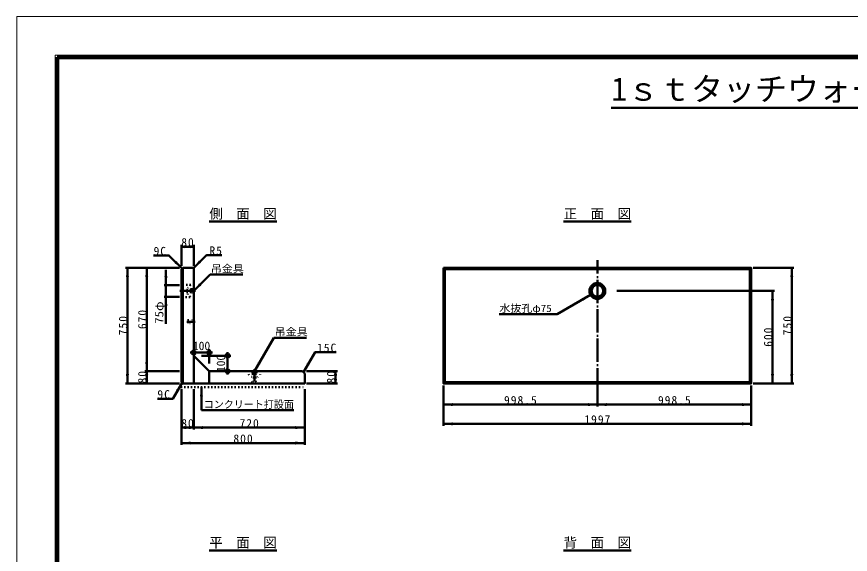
# Model space of a CAD drawing. Units: millimetres, scale not verified, with parts at other scales. Extents: x -2102 to 2102, y -1485 to 1485.
# Drawn here: x -2102 to 61, y 89 to 1485 of the extents above; entities that cross this region are included whole.
import ezdxf
from ezdxf.enums import TextEntityAlignment as Align

# ---------------------------------------------------------------- set-up
doc = ezdxf.new("R2010")
doc.units = ezdxf.units.MM
doc.header["$LTSCALE"] = 5
doc.linetypes.add('DOTTED', pattern=[1.75, 0.25, -1.5])
doc.linetypes.add('LONG_DASHED_DOTTED', pattern=[15.25, 12, -1.5, 0.25, -1.5])
doc.layers.add('0-0_V-nasSTD', color=7, linetype='Continuous', lineweight=50)
doc.styles.add('ＭＳ ゴシック', font='')
doc.styles.get('ＭＳ ゴシック').set_extended_font_data('MS Gothic')

msp = doc.modelspace()

# ---------------------------------------------------------------- linework, layer by layer
at = {"layer": '0-0_V-nasSTD', "lineweight": 100}
msp.add_line((-1997.5, 1380), (-1997.5, -1380), dxfattribs=at)
at = {"layer": '0-0_V-nasSTD'}
for p, q in [((-559.872, 1248.465), (559.872, 1248.465)), ((-1602.681, 952.78), (-1427.681, 952.78)), ((-683.281, 952.78), (-508.281, 952.78)), ((-1675.181, 892.78), (-1675.181, 837.78)), ((-1643.181, 887.78), (-1675.181, 887.78)), ((-1643.181, 892.78), (-1643.181, 837.78)), ((-1680.181, 832.78), (-1820.181, 832.78)), ((-1815.181, 832.78), (-1815.181, 532.78)), ((-1765.181, 832.78), (-1765.181, 564.78)), ((-1715.181, 827.78), (-1715.181, 787.78)), ((-1671.581, 832.78), (-1675.181, 829.18)), ((-1675.181, 829.18), (-1675.181, 536.38)), ((-1645.181, 832.78), (-1671.581, 832.78)), ((-1671.581, 832.78), (-1671.581, 532.78)), ((-1643.181, 830.78), (-1643.181, 532.78)), ((-995.181, 832.78), (-991.581, 829.18)), ((-991.581, 829.18), (-991.581, 536.38)), ((-199.981, 829.18), (-991.581, 829.18)), ((-199.981, 829.18), (-196.381, 832.78)), ((-199.981, 536.38), (-199.981, 829.18)), ((-86.381, 832.78), (-191.381, 832.78)), ((-91.381, 832.78), (-91.381, 532.78)), ((-1643.181, 772.78), (-1600.755, 815.207)), ((-1600.755, 815.207), (-1515.755, 815.207)), ((-1720.181, 787.78), (-1680.181, 787.78)), ((-1715.181, 787.78), (-1715.181, 757.78)), ((-1720.181, 757.78), (-1680.181, 757.78)), ((-1715.181, 757.78), (-1715.181, 687.78)), ((-700.224, 712.48), (-613.622, 762.48)), ((-136.381, 772.78), (-545.381, 772.78)), ((-141.381, 772.78), (-141.381, 532.78)), ((-850.224, 712.48), (-700.224, 712.48)), ((-1485.181, 564.78), (-1435.181, 651.383)), ((-1435.181, 651.383), (-1350.181, 651.383)), ((-1652.181, 612.78), (-1594.181, 612.78)), ((-1603.181, 621.78), (-1603.181, 584.78)), ((-1555.181, 613.78), (-1555.181, 555.78)), ((-1643.181, 604.78), (-1603.181, 564.78)), ((-1623.181, 604.78), (-1547.181, 604.78)), ((-1680.181, 564.78), (-1770.181, 564.78)), ((-1765.181, 564.78), (-1765.181, 532.78)), ((-1603.181, 564.78), (-1361.181, 564.78)), ((-1603.181, 532.78), (-1603.181, 564.78)), ((-1361.181, 564.78), (-1355.181, 558.78)), ((-1270.181, 564.78), (-1350.181, 564.78)), ((-1275.181, 564.78), (-1275.181, 532.78)), ((-1680.181, 532.78), (-1820.181, 532.78)), ((-1675.181, 536.38), (-1671.581, 532.78)), ((-1623.181, 462.98), (-1623.181, 522.98)), ((-1270.181, 532.78), (-1350.181, 532.78)), ((-991.581, 536.38), (-995.181, 532.78)), ((-995.181, 527.78), (-995.181, 422.78)), ((-991.581, 536.38), (-199.981, 536.38)), ((-595.781, 527.78), (-595.781, 472.78)), ((-199.981, 536.38), (-196.381, 532.78)), ((-196.381, 527.78), (-196.381, 422.78)), ((-86.381, 532.78), (-191.381, 532.78)), ((-1675.181, 372.98), (-1675.181, 517.98)), ((-1643.181, 412.98), (-1643.181, 517.98)), ((-1355.181, 372.98), (-1355.181, 517.98)), ((-995.181, 477.78), (-595.781, 477.78)), ((-595.781, 477.78), (-196.381, 477.78)), ((-1623.181, 462.98), (-1383.181, 462.98)), ((-995.181, 427.78), (-196.381, 427.78)), ((-1355.181, 377.98), (-1675.181, 377.98)), ((-1602.681, 98.98), (-1427.681, 98.98)), ((-683.281, 98.98), (-508.281, 98.98))]:
    msp.add_line(p, q, dxfattribs=at)
at = {"layer": '0-0_V-nasSTD', "linetype": 'LONG_DASHED_DOTTED'}
for p, q in [((-595.781, 512.78), (-595.781, 852.78)), ((-1639.181, 772.78), (-1679.181, 772.78)), ((-1638.181, 772.78), (-1668.181, 772.78)), ((-1661.181, 692.78), (-1639.181, 692.78)), ((-1485.181, 569.78), (-1485.181, 539.78))]:
    msp.add_line(p, q, dxfattribs=at)
at = {"layer": '0-0_V-nasSTD', "linetype": 'DOTTED'}
for p, q in [((-1675.181, 793.38), (-1675.181, 752.18)), ((-1674.381, 779.78), (-1674.381, 765.78)), ((-1673.181, 779.78), (-1674.381, 779.78)), ((-1673.181, 779.78), (-1671.181, 775.58)), ((-1673.181, 779.78), (-1673.181, 765.78)), ((-1643.181, 787.78), (-1671.181, 789.78)), ((-1673.181, 765.78), (-1674.381, 765.78)), ((-1671.181, 769.98), (-1673.181, 765.78)), ((-1651.181, 775.58), (-1671.181, 775.58)), ((-1671.181, 775.58), (-1671.181, 769.98)), ((-1651.181, 769.98), (-1671.181, 769.98)), ((-1649.981, 777.78), (-1651.181, 775.58)), ((-1651.181, 775.58), (-1651.181, 769.98)), ((-1651.181, 769.98), (-1649.981, 767.78)), ((-1647.181, 777.78), (-1649.981, 777.78)), ((-1649.981, 777.78), (-1649.981, 767.78)), ((-1647.181, 767.78), (-1649.981, 767.78)), ((-1647.181, 777.78), (-1647.181, 767.78)), ((-1671.181, 755.78), (-1675.181, 752.18)), ((-1657.181, 688.78), (-1657.181, 696.78)), ((-1657.181, 696.78), (-1643.181, 696.78)), ((-1643.181, 688.78), (-1657.181, 688.78)), ((-1490.181, 560.78), (-1480.181, 560.78)), ((-1490.181, 560.78), (-1490.181, 557.98)), ((-1490.181, 557.98), (-1487.981, 556.78)), ((-1490.181, 557.98), (-1480.181, 557.98)), ((-1487.981, 556.78), (-1487.981, 536.78)), ((-1487.981, 556.78), (-1482.381, 556.78)), ((-1482.381, 556.78), (-1480.181, 557.98)), ((-1482.381, 556.78), (-1482.381, 536.78)), ((-1480.181, 560.78), (-1480.181, 557.98)), ((-1675.181, 522.98), (-1355.181, 522.98)), ((-1492.181, 534.78), (-1487.981, 536.78)), ((-1492.181, 534.78), (-1492.181, 533.58)), ((-1492.181, 534.78), (-1478.181, 534.78)), ((-1492.181, 533.58), (-1478.181, 533.58)), ((-1487.981, 536.78), (-1482.381, 536.78)), ((-1482.381, 536.78), (-1478.181, 534.78)), ((-1478.181, 534.78), (-1478.181, 533.58))]:
    msp.add_line(p, q, dxfattribs=at)
at = {"layer": '0-0_V-nasSTD', "lineweight": 18}
for points in [[(-2102.5, -1485), (-2102.5, 1485), (2102.5, 1485), (2102.5, -1485)], [(-2002.5, -1385), (-2002.5, 1385), (2002.5, 1385), (2002.5, -1385)]]:
    msp.add_lwpolyline(points, close=True, dxfattribs=at)
at = {"layer": '0-0_V-nasSTD', "lineweight": 100}
msp.add_lwpolyline([(1997.5, -1380), (1997.5, 1380), (-1997.5, 1380)], dxfattribs=at)
at = {"layer": '0-0_V-nasSTD'}
for points in [[(-1643.767, 832.195), (-1609.826, 866.136), (-1569.826, 866.136)], [(-1673.381, 830.98), (-1707.323, 864.922), (-1747.323, 864.922)], [(-1358.181, 561.78), (-1328.181, 613.742), (-1273.181, 613.742)], [(-1671.581, 532.78), (-1355.181, 532.78), (-1355.181, 558.78)], [(-1673.381, 534.58), (-1697.381, 493.011), (-1737.381, 493.011)], [(-1355.181, 417.98), (-1643.181, 417.98), (-1675.181, 417.98)]]:
    msp.add_lwpolyline(points, dxfattribs=at)
msp.add_lwpolyline([(-995.181, 832.78), (-995.181, 532.78), (-196.381, 532.78), (-196.381, 832.78)], close=True, dxfattribs=at)
at = {"layer": '0-0_V-nasSTD', "linetype": 'DOTTED'}
for points in [[(-1671.181, 755.78), (-1671.181, 789.78), (-1675.181, 793.38)], [(-1671.181, 755.78), (-1643.181, 757.78), (-1643.181, 787.78)]]:
    msp.add_lwpolyline(points, dxfattribs=at)
at = {"layer": '0-0_V-nasSTD'}
for centre, radius in [((-595.781, 772.78), 20.6), ((-595.781, 772.78), 17), ((-595.781, 772.78), 15), ((-1643.181, 612.78), 5), ((-1603.181, 612.78), 5), ((-1555.181, 604.78), 5), ((-1555.181, 564.78), 5)]:
    msp.add_circle(centre, radius, dxfattribs=at)
msp.add_arc((-1645.181, 830.78), 2, 0, 90, dxfattribs=at)
at = {"layer": '0-0_V-nasSTD', "linetype": 'DOTTED'}
for centre, start, end in [((-1643.181, 772.78), 90, 270), ((-1485.181, 564.78), 180, 0)]:
    msp.add_arc(centre, 17.2, start, end, dxfattribs=at)
at = {"layer": '0-0_V-nasSTD'}
for points in [[(-1675.181, 887.78), (-1651.181, 887.78), (-1651.181, 891.78)], [(-1675.181, 887.78), (-1651.181, 883.78), (-1651.181, 887.78)], [(-1667.181, 887.78), (-1667.181, 891.78), (-1643.181, 887.78)], [(-1667.181, 883.78), (-1667.181, 887.78), (-1643.181, 887.78)], [(-1693.18, 845.123), (-1690.352, 847.951), (-1673.381, 830.98)], [(-1690.352, 847.951), (-1687.524, 850.779), (-1673.381, 830.98)], [(-1643.767, 832.195), (-1629.625, 851.994), (-1626.797, 849.165)], [(-1643.767, 832.195), (-1626.797, 849.165), (-1623.968, 846.337)], [(-1819.181, 808.78), (-1815.181, 808.78), (-1815.181, 832.78)], [(-1815.181, 808.78), (-1815.181, 832.78), (-1811.181, 808.78)], [(-1769.181, 808.78), (-1765.181, 808.78), (-1765.181, 832.78)], [(-1765.181, 808.78), (-1765.181, 832.78), (-1761.181, 808.78)], [(-95.381, 808.78), (-91.381, 808.78), (-91.381, 832.78)], [(-91.381, 808.78), (-91.381, 832.78), (-87.381, 808.78)], [(-1719.181, 811.78), (-1715.181, 787.78), (-1715.181, 811.78)], [(-1715.181, 787.78), (-1715.181, 811.78), (-1711.181, 811.78)], [(-1643.181, 772.78), (-1629.039, 792.579), (-1626.211, 789.751)], [(-1643.181, 772.78), (-1626.211, 789.751), (-1623.382, 786.923)], [(-1719.181, 733.78), (-1715.181, 733.78), (-1715.181, 757.78)], [(-1715.181, 733.78), (-1715.181, 757.78), (-1711.181, 733.78)], [(-636.406, 753.945), (-634.406, 750.48), (-613.622, 762.48)], [(-634.406, 750.48), (-632.406, 747.016), (-613.622, 762.48)], [(-145.381, 748.78), (-141.381, 748.78), (-141.381, 772.78)], [(-141.381, 748.78), (-141.381, 772.78), (-137.381, 748.78)], [(-1769.181, 588.78), (-1765.181, 564.78), (-1765.181, 588.78)], [(-1765.181, 564.78), (-1765.181, 588.78), (-1761.181, 588.78)], [(-1485.181, 564.78), (-1476.646, 587.565), (-1473.181, 585.565)], [(-1485.181, 564.78), (-1473.181, 585.565), (-1469.717, 583.565)], [(-1358.181, 561.78), (-1349.646, 584.565), (-1346.181, 582.565)], [(-1769.181, 540.78), (-1765.181, 540.78), (-1765.181, 564.78)], [(-1765.181, 540.78), (-1765.181, 564.78), (-1761.181, 540.78)], [(-1358.181, 561.78), (-1346.181, 582.565), (-1342.717, 580.565)], [(-1279.181, 540.78), (-1275.181, 540.78), (-1275.181, 564.78)], [(-1275.181, 540.78), (-1275.181, 564.78), (-1271.181, 540.78)], [(-1819.181, 556.78), (-1815.181, 532.78), (-1815.181, 556.78)], [(-1815.181, 532.78), (-1815.181, 556.78), (-1811.181, 556.78)], [(-1769.181, 556.78), (-1765.181, 532.78), (-1765.181, 556.78)], [(-1765.181, 532.78), (-1765.181, 556.78), (-1761.181, 556.78)], [(-1279.181, 556.78), (-1275.181, 532.78), (-1275.181, 556.78)], [(-1275.181, 532.78), (-1275.181, 556.78), (-1271.181, 556.78)], [(-145.381, 556.78), (-141.381, 532.78), (-141.381, 556.78)], [(-141.381, 532.78), (-141.381, 556.78), (-137.381, 556.78)], [(-95.381, 556.78), (-91.381, 532.78), (-91.381, 556.78)], [(-91.381, 532.78), (-91.381, 556.78), (-87.381, 556.78)], [(-1688.846, 515.796), (-1685.381, 513.796), (-1673.381, 534.58)], [(-1685.381, 513.796), (-1681.917, 511.796), (-1673.381, 534.58)], [(-1627.181, 498.98), (-1623.181, 498.98), (-1623.181, 522.98)], [(-1623.181, 498.98), (-1623.181, 522.98), (-1619.181, 498.98)], [(-995.181, 477.78), (-971.181, 477.78), (-971.181, 481.78)], [(-995.181, 477.78), (-971.181, 473.78), (-971.181, 477.78)], [(-619.781, 477.78), (-619.781, 481.78), (-595.781, 477.78)], [(-619.781, 473.78), (-619.781, 477.78), (-595.781, 477.78)], [(-595.781, 477.78), (-571.781, 477.78), (-571.781, 481.78)], [(-595.781, 477.78), (-571.781, 473.78), (-571.781, 477.78)], [(-220.381, 477.78), (-220.381, 481.78), (-196.381, 477.78)], [(-220.381, 473.78), (-220.381, 477.78), (-196.381, 477.78)], [(-1675.181, 417.98), (-1651.181, 417.98), (-1651.181, 421.98)], [(-1675.181, 417.98), (-1651.181, 413.98), (-1651.181, 417.98)], [(-1667.181, 417.98), (-1667.181, 421.98), (-1643.181, 417.98)], [(-1667.181, 413.98), (-1667.181, 417.98), (-1643.181, 417.98)], [(-1643.181, 417.98), (-1619.181, 417.98), (-1619.181, 421.98)], [(-1643.181, 417.98), (-1619.181, 413.98), (-1619.181, 417.98)], [(-1379.181, 417.98), (-1379.181, 421.98), (-1355.181, 417.98)], [(-1379.181, 413.98), (-1379.181, 417.98), (-1355.181, 417.98)], [(-995.181, 427.78), (-971.181, 427.78), (-971.181, 431.78)], [(-995.181, 427.78), (-971.181, 423.78), (-971.181, 427.78)], [(-220.381, 427.78), (-220.381, 431.78), (-196.381, 427.78)], [(-220.381, 423.78), (-220.381, 427.78), (-196.381, 427.78)], [(-1675.181, 377.98), (-1651.181, 377.98), (-1651.181, 381.98)], [(-1675.181, 377.98), (-1651.181, 373.98), (-1651.181, 377.98)], [(-1379.181, 377.98), (-1379.181, 381.98), (-1355.181, 377.98)], [(-1379.181, 373.98), (-1379.181, 377.98), (-1355.181, 377.98)]]:
    msp.add_solid(points, dxfattribs=at)

# ---------------------------------------------------------------- texts
at = {"layer": '0-0_V-nasSTD', "style": 'ＭＳ ゴシック'}
for s, height, p in [('1ｓｔタッチウォール  Ｈ=750', 60.81, (-559.872, 1248.465)), ('側\u3000面\u3000図', 25.66, (-1602.681, 952.78)), ('正\u3000面\u3000図', 25.66, (-683.281, 952.78)), ('100', 21.99, (-1645.181, 612.78)), ('コンクリート打設面', 19.06, (-1617.153, 462.98)), ('平\u3000面\u3000図', 25.66, (-1602.681, 98.98)), ('背\u3000面\u3000図', 25.66, (-683.281, 98.98))]:
    msp.add_text(s, height=height, dxfattribs=at).set_placement(p, align=Align.BOTTOM_LEFT)
at = {"layer": '0-0_V-nasSTD', "style": 'ＭＳ ゴシック', "width": 1.1}
for s, p in [('吊金具', (-1598.755, 815.207)), ('水抜孔φ75', (-850.224, 712.48)), ('吊金具', (-1433.181, 651.383))]:
    msp.add_text(s, height=19.06, dxfattribs=at).set_placement(p, align=Align.BOTTOM_LEFT)
msp.add_text('75φ', height=21.99, rotation=90, dxfattribs=at).set_placement((-1715.181, 687.78), align=Align.BOTTOM_LEFT)
at = {"layer": '0-0_V-nasSTD', "style": 'ＭＳ ゴシック'}
msp.add_text('100', height=21.99, rotation=90, dxfattribs=at).set_placement((-1555.181, 562.28), align=Align.BOTTOM_LEFT)
at = {"layer": '0-0_V-nasSTD', "char_height": 21.99, "attachment_point": 7, "style": 'ＭＳ ゴシック'}
for s, insert in [('\\T1.17;80', (-1675.432, 887.78)), ('\\T1.17;9C', (-1747.323, 864.922)), ('\\T1.17;R5', (-1602.326, 866.136)), ('\\T1.17;15C', (-1323.181, 613.742)), ('\\T1.17;9C', (-1737.381, 493.011)), ('\\T1.17;998.5', (-837.981, 477.78)), ('\\T1.17;998.5', (-438.581, 477.78)), ('\\T1.17;80', (-1675.432, 417.98)), ('\\T1.17;720', (-1524.181, 417.98)), ('\\T1.17;1997', (-629.531, 427.78)), ('\\T1.17;800', (-1540.181, 377.98))]:
    msp.add_mtext(s, dxfattribs=dict(at, insert=insert))
at = {"layer": '0-0_V-nasSTD', "char_height": 21.99, "attachment_point": 7, "rotation": 90, "style": 'ＭＳ ゴシック'}
for s, insert in [('\\T1.17;670', (-1765.181, 673.78)), ('\\T1.17;750', (-1815.181, 657.78)), ('\\T1.17;750', (-91.381, 657.78)), ('\\T1.17;600', (-141.381, 627.78)), ('\\T1.17;80', (-1765.181, 532.53)), ('\\T1.17;80', (-1275.181, 532.53))]:
    msp.add_mtext(s, dxfattribs=dict(at, insert=insert))

doc.saveas('drawing.dxf')
